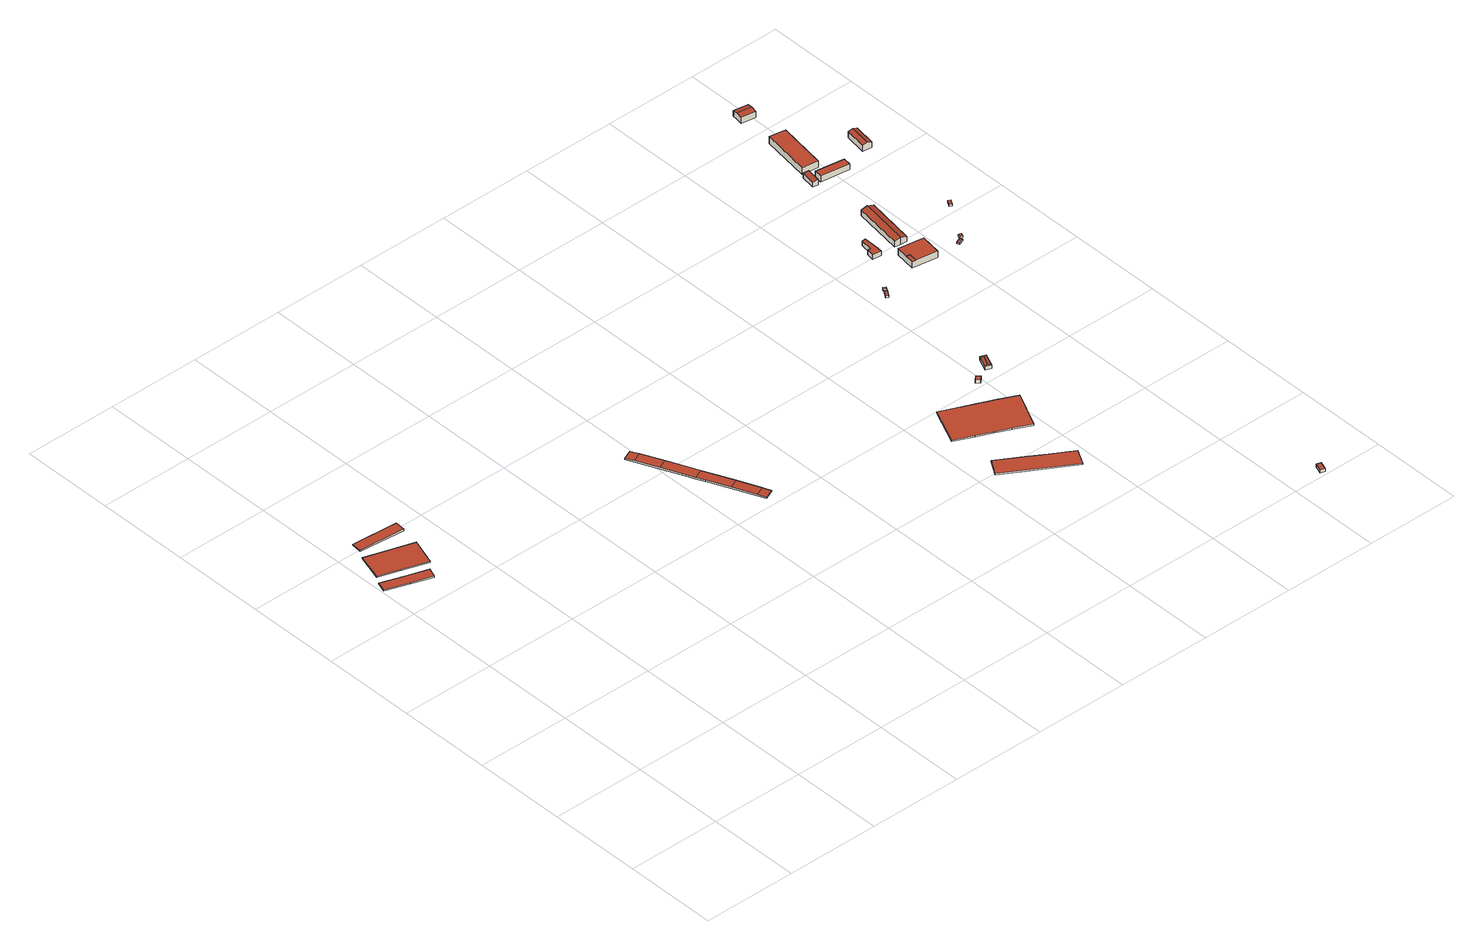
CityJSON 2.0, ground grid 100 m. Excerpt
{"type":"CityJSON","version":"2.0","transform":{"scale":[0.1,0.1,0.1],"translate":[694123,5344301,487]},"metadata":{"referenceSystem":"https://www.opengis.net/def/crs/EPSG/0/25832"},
"CityObjects":{
"building1":{"type":"Building","attributes":{"Gemeindeschluessel":"09162000","HoeheDach":"491.860","HoeheGrund":"486.380","Methode":"2000","NiedrigsteTraufeDesGebaeudes":"491.560","Geometrietyp2DReferenz":"3000","function":"53001_1800","roofType":"1000","measuredHeight":5.48},"geometry":[{"type":"Solid","lod":"2","boundaries":[[[[0,1,2,3,4,5]],[[3,2,6,7]],[[4,3,7,8]],[[9,8,7,6,10,11]],[[6,2,1,10]],[[4,8,9,5]],[[11,10,1,0]],[[9,11,0,5]]]],"semantics":{"surfaces":[{"type":"GroundSurface"},{"type":"WallSurface"},{"type":"RoofSurface","Dachneigung":"89.652","Dachorientierung":"289.114","Flaeche":"542.949","Z_MAX":"5.480","Z_MAX_ASL":"491.860","Z_MIN":"5.180","Z_MIN_ASL":"491.560"}],"values":[[0,1,1,2,1,1,1,1]]}}]},
"building2":{"type":"Building","attributes":{"Gemeindeschluessel":"09162000","HoeheDach":"492.200","HoeheGrund":"486.200","Methode":"2000","NiedrigsteTraufeDesGebaeudes":"492.000","Geometrietyp2DReferenz":"3000","function":"53001_1800","roofType":"1000","measuredHeight":6},"geometry":[{"type":"Solid","lod":"2","boundaries":[[[[12,13,14,15]],[[16,17,18,19]],[[14,17,16,15]],[[14,13,20,21,22,18,17]],[[22,21,23,24]],[[25,20,13,12]],[[21,20,25,23]],[[15,16,19,24,23,25,12]],[[18,22,24,19]]]],"semantics":{"surfaces":[{"type":"WallSurface"},{"type":"RoofSurface","Dachneigung":"89.783","Dachorientierung":"288.023","Flaeche":"1580.460","Z_MAX":"6.000","Z_MAX_ASL":"492.200","Z_MIN":"5.800","Z_MIN_ASL":"492.000"},{"type":"GroundSurface"}],"values":[[0,0,0,1,0,0,0,2,0]]}}]},
"building3":{"type":"Building","attributes":{"Gemeindeschluessel":"09162000","HoeheDach":"492.389","HoeheGrund":"486.450","Methode":"2000","NiedrigsteTraufeDesGebaeudes":"491.491","Geometrietyp2DReferenz":"3000","function":"53001_1800","roofType":"1000","measuredHeight":5.94},"geometry":[{"type":"Solid","lod":"2","boundaries":[[[[26,27,28,29]],[[30,31,32,33,34,35]],[[28,35,34,33,29]],[[28,27,30,35]],[[26,32,31,30,27]],[[26,29,33,32]]]],"semantics":{"surfaces":[{"type":"RoofSurface","Dachneigung":"88.947","Dachorientierung":"275.383","Flaeche":"537.613","Z_MAX":"5.939","Z_MAX_ASL":"492.389","Z_MIN":"5.041","Z_MIN_ASL":"491.491"},{"type":"GroundSurface"},{"type":"WallSurface"}],"values":[[0,1,2,2,2,2]]}}]},
"building4":{"type":"Building","attributes":{"Gemeindeschluessel":"09162000","HoeheDach":"501.470","HoeheGrund":"492.090","Methode":"2000","NiedrigsteTraufeDesGebaeudes":"500.672","Geometrietyp2DReferenz":"3000","function":"53001_1800","roofType":"3900","measuredHeight":9.38},"geometry":[{"type":"Solid","lod":"2","boundaries":[[[[36,37,38,39]],[[40,41,42,43]],[[44,45,46,47,48,49]],[[37,40,43,38]],[[50,51,52,53,54,55,56,44,49,57,58]],[[57,59,60,61,62,58]],[[62,63,50,58]],[[48,59,57,49]],[[54,41,40,37,36,45,44,56,55]],[[62,61,46,45,36,39,63]],[[47,46,61,60]],[[42,41,54,53]],[[50,63,39,38,43,42,53,52,51]],[[48,47,60,59]]]],"semantics":{"surfaces":[{"type":"RoofSurface","Dachneigung":"89.823","Dachorientierung":"336.161","Flaeche":"380.765","Z_MAX":"9.380","Z_MAX_ASL":"501.470","Z_MIN":"9.273","Z_MIN_ASL":"501.363"},{"type":"RoofSurface","Dachneigung":"87.530","Dachorientierung":"336.161","Flaeche":"101.570","Z_MAX":"8.980","Z_MAX_ASL":"501.070","Z_MIN":"8.582","Z_MIN_ASL":"500.672"},{"type":"WallSurface"},{"type":"RoofSurface","Dachneigung":"89.338","Dachorientierung":"336.161","Flaeche":"278.757","Z_MAX":"9.273","Z_MAX_ASL":"501.363","Z_MIN":"8.980","Z_MIN_ASL":"501.070"},{"type":"GroundSurface"},{"type":"RoofSurface","Dachneigung":"89.823","Dachorientierung":"156.161","Flaeche":"380.747","Z_MAX":"9.380","Z_MAX_ASL":"501.470","Z_MIN":"9.273","Z_MIN_ASL":"501.363"},{"type":"RoofSurface","Dachneigung":"89.338","Dachorientierung":"156.161","Flaeche":"278.741","Z_MAX":"9.273","Z_MAX_ASL":"501.363","Z_MIN":"8.980","Z_MIN_ASL":"501.070"},{"type":"RoofSurface","Dachneigung":"87.530","Dachorientierung":"156.161","Flaeche":"101.453","Z_MAX":"8.980","Z_MAX_ASL":"501.070","Z_MIN":"8.582","Z_MIN_ASL":"500.672"}],"values":[[0,1,2,3,4,2,2,2,2,5,6,2,2,7]]}}]},
"building5":{"type":"Building","attributes":{"Gemeindeschluessel":"09162000","HoeheDach":"496.722","HoeheGrund":"489.140","Methode":"2000","NiedrigsteTraufeDesGebaeudes":"496.120","Geometrietyp2DReferenz":"3000","function":"53001_1800","roofType":"1000","measuredHeight":7.58},"geometry":[{"type":"Solid","lod":"2","boundaries":[[[[64,65,66,67]],[[66,65,68,69]],[[70,71,72,73,74,75,76]],[[75,74,77,78]],[[71,70,76,75,78,79,67,66,69,72]],[[65,64,77,74,73,68]],[[64,67,79,78,77]],[[69,68,73,72]]]],"semantics":{"surfaces":[{"type":"WallSurface"},{"type":"GroundSurface"},{"type":"RoofSurface","Dachneigung":"89.566","Dachorientierung":"118.215","Flaeche":"1505.739","Z_MAX":"7.582","Z_MAX_ASL":"496.722","Z_MIN":"6.980","Z_MIN_ASL":"496.120"}],"values":[[0,0,0,0,1,2,0,0]]}}]},
"building6":{"type":"Building","attributes":{"Gemeindeschluessel":"09162000","HoeheDach":"496.553","HoeheGrund":"490.650","Methode":"2000","NiedrigsteTraufeDesGebaeudes":"495.950","Geometrietyp2DReferenz":"3000","function":"53001_1800","roofType":"1000","measuredHeight":5.9},"geometry":[{"type":"Solid","lod":"2","boundaries":[[[[80,81,82,83]],[[84,85,86,87]],[[88,89,90,91]],[[92,80,83,93]],[[94,87,86,91,90,95,96,97,98,93,83,82,99]],[[100,101,97,96]],[[102,92,93,98]],[[103,84,87,94]],[[94,99,104,103]],[[104,81,80,92,102,101,100,105,89,88,85,84,103]],[[89,105,95,90]],[[105,100,96,95]],[[101,102,98,97]],[[81,104,99,82]],[[85,88,91,86]]]],"semantics":{"surfaces":[{"type":"WallSurface"},{"type":"GroundSurface"},{"type":"RoofSurface","Dachneigung":"89.556","Dachorientierung":"294.234","Flaeche":"3319.117","Z_MAX":"5.903","Z_MAX_ASL":"496.553","Z_MIN":"5.300","Z_MIN_ASL":"495.950"}],"values":[[0,0,0,0,1,0,0,0,0,2,0,0,0,0,0]]}}]},
"building7":{"type":"Building","attributes":{"Gemeindeschluessel":"09162000","HoeheDach":"494.574","HoeheGrund":"491.140","Methode":"1000","NiedrigsteTraufeDesGebaeudes":"494.574","Geometrietyp2DReferenz":"3000","function":"31001_2000","roofType":"1000","measuredHeight":3.43},"geometry":[{"type":"Solid","lod":"2","boundaries":[[[[106,107,108,109]],[[110,111,107,106]],[[112,113,109,108]],[[113,110,106,109]],[[111,112,108,107]],[[111,110,113,112]]]],"semantics":{"surfaces":[{"type":"GroundSurface"},{"type":"WallSurface"},{"type":"RoofSurface","Dachneigung":"90.000","Dachorientierung":"-1.000","Flaeche":"28.405","Z_MAX":"3.434","Z_MAX_ASL":"494.574","Z_MIN":"3.434","Z_MIN_ASL":"494.574"}],"values":[[0,1,1,1,1,2]]}}]},
"building8":{"type":"Building","attributes":{"Gemeindeschluessel":"09162000","HoeheDach":"494.642","HoeheGrund":"490.020","Methode":"1000","NiedrigsteTraufeDesGebaeudes":"494.226","Geometrietyp2DReferenz":"3000","function":"31001_2000","roofType":"3200","measuredHeight":4.62},"geometry":[{"type":"Solid","lod":"2","boundaries":[[[[114,115,116,117]],[[118,119,120,121]],[[122,116,118,121]],[[123,114,117,122]],[[115,123,120,119]],[[116,115,119,118]],[[123,115,114]],[[123,122,121,120]],[[117,116,122]]]],"semantics":{"surfaces":[{"type":"RoofSurface","Dachneigung":"82.144","Dachorientierung":"293.696","Flaeche":"36.377","Z_MAX":"4.622","Z_MAX_ASL":"494.642","Z_MIN":"4.206","Z_MIN_ASL":"494.226"},{"type":"GroundSurface"},{"type":"WallSurface"},{"type":"RoofSurface","Dachneigung":"82.149","Dachorientierung":"113.703","Flaeche":"36.359","Z_MAX":"4.622","Z_MAX_ASL":"494.642","Z_MIN":"4.207","Z_MIN_ASL":"494.227"},{"type":"RoofSurface","Dachneigung":"82.140","Dachorientierung":"23.587","Flaeche":"9.155","Z_MAX":"4.622","Z_MAX_ASL":"494.642","Z_MIN":"4.206","Z_MIN_ASL":"494.226"},{"type":"RoofSurface","Dachneigung":"82.141","Dachorientierung":"203.689","Flaeche":"9.129","Z_MAX":"4.622","Z_MAX_ASL":"494.642","Z_MIN":"4.207","Z_MIN_ASL":"494.227"}],"values":[[0,1,2,3,2,2,4,2,5]]}}]},
"building9":{"type":"Building","attributes":{"Gemeindeschluessel":"09162000","HoeheDach":"494.300","HoeheGrund":"490.790","Methode":"1000","NiedrigsteTraufeDesGebaeudes":"494.300","Geometrietyp2DReferenz":"3000","function":"31001_2000","roofType":"1000","measuredHeight":3.51},"geometry":[{"type":"Solid","lod":"2","boundaries":[[[[124,125,126,127]],[[125,128,129,126]],[[130,124,127,131]],[[126,129,131,127]],[[128,130,131,129]],[[128,125,124,130]]]],"semantics":{"surfaces":[{"type":"WallSurface"},{"type":"GroundSurface"},{"type":"RoofSurface","Dachneigung":"90.000","Dachorientierung":"-1.000","Flaeche":"44.181","Z_MAX":"3.510","Z_MAX_ASL":"494.300","Z_MIN":"3.510","Z_MIN_ASL":"494.300"}],"values":[[0,0,0,1,0,2]]}}]},
"building10":{"type":"Building","attributes":{"Gemeindeschluessel":"09162000","HoeheDach":"492.680","HoeheGrund":"490.187","Methode":"2000","NiedrigsteTraufeDesGebaeudes":"492.680","Geometrietyp2DReferenz":"3000","function":"31001_2523","roofType":"1000","measuredHeight":2.49,"storeysAboveGround":1},"geometry":[{"type":"Solid","lod":"2","boundaries":[[[[132,133,134,135]],[[136,135,134,137]],[[138,132,135,136]],[[139,138,136,137]],[[133,139,137,134]],[[132,138,139,133]]]],"semantics":{"surfaces":[{"type":"WallSurface"},{"type":"GroundSurface"},{"type":"RoofSurface","Dachneigung":"90.000","Dachorientierung":"-1.000","Flaeche":"20.887","Z_MAX":"2.493","Z_MAX_ASL":"492.680","Z_MIN":"2.493","Z_MIN_ASL":"492.680"}],"values":[[0,1,0,0,0,2]]}}]},
"building11":{"type":"Building","attributes":{"Gemeindeschluessel":"09162000","HoeheDach":"492.440","HoeheGrund":"490.097","Methode":"2000","NiedrigsteTraufeDesGebaeudes":"492.440","Geometrietyp2DReferenz":"3000","function":"31001_2523","roofType":"1000","measuredHeight":2.34,"storeysAboveGround":1},"geometry":[{"type":"Solid","lod":"2","boundaries":[[[[140,141,142,143]],[[144,145,146,147]],[[146,145,140,143]],[[144,147,142,141]],[[147,146,143,142]],[[145,144,141,140]]]],"semantics":{"surfaces":[{"type":"GroundSurface"},{"type":"RoofSurface","Dachneigung":"90.000","Dachorientierung":"-1.000","Flaeche":"8.312","Z_MAX":"2.343","Z_MAX_ASL":"492.440","Z_MIN":"2.343","Z_MIN_ASL":"492.440"},{"type":"WallSurface"}],"values":[[0,1,2,2,2,2]]}}]},
"building12":{"type":"Building","attributes":{"Gemeindeschluessel":"09162000","HoeheDach":"495.140","HoeheGrund":"489.910","Methode":"2000","NiedrigsteTraufeDesGebaeudes":"495.140","Geometrietyp2DReferenz":"3000","function":"31001_2000","roofType":"1000","measuredHeight":5.23,"storeysAboveGround":1},"geometry":[{"type":"Solid","lod":"2","boundaries":[[[[148,149,150,151]],[[152,153,154,155,156,151,150,157,158]],[[159,160,155,154]],[[148,151,156,155,160]],[[149,161,157,150]],[[162,163,152,158]],[[163,164,153,152]],[[161,162,158,157]],[[164,159,154,153]],[[159,164,163,162,161,149,148,160]]]],"semantics":{"surfaces":[{"type":"WallSurface"},{"type":"GroundSurface"},{"type":"RoofSurface","Dachneigung":"90.000","Dachorientierung":"-1.000","Flaeche":"139.767","Z_MAX":"5.230","Z_MAX_ASL":"495.140","Z_MIN":"5.230","Z_MIN_ASL":"495.140"}],"values":[[0,1,0,0,0,0,0,0,0,2]]}}]},
"building13":{"type":"Building","attributes":{"Gemeindeschluessel":"09162000","HoeheDach":"497.270","HoeheGrund":"489.923","Methode":"2000","NiedrigsteTraufeDesGebaeudes":"496.620","Geometrietyp2DReferenz":"3000","function":"31001_2000","roofType":"1000","measuredHeight":7.35,"storeysAboveGround":2},"geometry":[{"type":"Solid","lod":"2","boundaries":[[[[165,166,167,168,169,170]],[[171,172,173,166,165,174]],[[175,173,172,176]],[[177,174,165,170]],[[168,167,175,176]],[[167,166,173,175]],[[178,169,168,176,172,171]],[[174,177,178,171]],[[170,169,178,177]]]],"semantics":{"surfaces":[{"type":"RoofSurface","Dachneigung":"90.000","Dachorientierung":"-1.000","Flaeche":"563.733","Z_MAX":"7.347","Z_MAX_ASL":"497.270","Z_MIN":"7.347","Z_MIN_ASL":"497.270"},{"type":"WallSurface"},{"type":"RoofSurface","Dachneigung":"90.000","Dachorientierung":"-1.000","Flaeche":"41.622","Z_MAX":"6.697","Z_MAX_ASL":"496.620","Z_MIN":"6.697","Z_MIN_ASL":"496.620"},{"type":"GroundSurface"}],"values":[[0,1,2,1,1,1,1,3,1]]}}]},
"building14":{"type":"Building","attributes":{"Gemeindeschluessel":"09162000","HoeheDach":"498.054","HoeheGrund":"490.090","Methode":"1000","NiedrigsteTraufeDesGebaeudes":"496.300","Geometrietyp2DReferenz":"3000","function":"31001_2000","roofType":"3100","measuredHeight":7.96,"storeysAboveGround":1},"address":[{"country":"Germany","locality":"München","thoroughfareName":"Werner-Heisenberg-Allee 62"}],"geometry":[{"type":"Solid","lod":"2","boundaries":[[[[179,180,181,182]],[[180,183,184,181]],[[185,186,187,188,189]],[[185,190,191,186]],[[190,179,182,191]],[[189,188,183,180]],[[190,185,189,180,179]],[[181,184,187,186,191,182]],[[183,188,187,184]]]],"semantics":{"surfaces":[{"type":"WallSurface"},{"type":"RoofSurface","Dachneigung":"75.212","Dachorientierung":"278.848","Flaeche":"370.304","Z_MAX":"7.964","Z_MAX_ASL":"498.054","Z_MIN":"6.210","Z_MIN_ASL":"496.300"},{"type":"RoofSurface","Dachneigung":"75.206","Dachorientierung":"98.848","Flaeche":"370.292","Z_MAX":"7.964","Z_MAX_ASL":"498.054","Z_MIN":"6.211","Z_MIN_ASL":"496.301"},{"type":"GroundSurface"}],"values":[[0,0,0,0,0,1,2,3,0]]}}]},
"building15":{"type":"Building","attributes":{"Gemeindeschluessel":"09162000","HoeheDach":"492.913","HoeheGrund":"490.830","Methode":"1000","NiedrigsteTraufeDesGebaeudes":"492.913","Geometrietyp2DReferenz":"3000","function":"31001_2000","roofType":"1000","measuredHeight":2.08},"geometry":[{"type":"Solid","lod":"2","boundaries":[[[[192,193,194,195]],[[196,197,192,195]],[[197,198,193,192]],[[198,199,194,193]],[[199,196,195,194]],[[198,197,196,199]]]],"semantics":{"surfaces":[{"type":"GroundSurface"},{"type":"WallSurface"},{"type":"RoofSurface","Dachneigung":"90.000","Dachorientierung":"-1.000","Flaeche":"17.868","Z_MAX":"2.083","Z_MAX_ASL":"492.913","Z_MIN":"2.083","Z_MIN_ASL":"492.913"}],"values":[[0,1,1,1,1,2]]}}]},
"building16":{"type":"Building","attributes":{"Gemeindeschluessel":"09162000","HoeheDach":"497.779","HoeheGrund":"491.640","Methode":"2000","NiedrigsteTraufeDesGebaeudes":"497.145","Geometrietyp2DReferenz":"3000","function":"31001_2000","roofType":"1000","measuredHeight":6.14,"storeysAboveGround":1},"geometry":[{"type":"Solid","lod":"2","boundaries":[[[[200,201,202,203]],[[204,205,202,201]],[[205,206,203,202]],[[207,204,201,200]],[[204,207,206,205]],[[206,207,200,203]]]],"semantics":{"surfaces":[{"type":"GroundSurface"},{"type":"WallSurface"},{"type":"RoofSurface","Dachneigung":"83.843","Dachorientierung":"278.851","Flaeche":"92.977","Z_MAX":"6.139","Z_MAX_ASL":"497.779","Z_MIN":"5.505","Z_MIN_ASL":"497.145"}],"values":[[0,1,1,1,2,1]]}}]},
"building17":{"type":"Building","attributes":{"Gemeindeschluessel":"09162000","HoeheDach":"492.880","HoeheGrund":"490.660","Methode":"2000","NiedrigsteTraufeDesGebaeudes":"492.880","Geometrietyp2DReferenz":"3000","function":"31001_2000","roofType":"1000","measuredHeight":2.22},"geometry":[{"type":"Solid","lod":"2","boundaries":[[[[208,209,210,211]],[[212,213,214,215]],[[211,210,215,214]],[[210,209,212,215]],[[209,208,213,212]],[[208,211,214,213]]]],"semantics":{"surfaces":[{"type":"RoofSurface","Dachneigung":"90.000","Dachorientierung":"-1.000","Flaeche":"10.348","Z_MAX":"2.220","Z_MAX_ASL":"492.880","Z_MIN":"2.220","Z_MIN_ASL":"492.880"},{"type":"GroundSurface"},{"type":"WallSurface"}],"values":[[0,1,2,2,2,2]]}}]},
"building18":{"type":"Building","attributes":{"Gemeindeschluessel":"09162000","HoeheDach":"500.479","HoeheGrund":"493.884","Methode":"2000","NiedrigsteTraufeDesGebaeudes":"500.479","Geometrietyp2DReferenz":"3000","function":"51009_1610","roofType":"1000","measuredHeight":6.59},"geometry":[{"type":"Solid","lod":"2","boundaries":[[[[216,217,218,219]],[[220,221,222,223]],[[222,219,218,223]],[[221,216,219,222]],[[216,221,220,217]],[[217,220,223,218]]]],"semantics":{"surfaces":[{"type":"WallSurface"},{"type":"GroundSurface"},{"type":"RoofSurface","Dachneigung":"90.000","Dachorientierung":"-1.000","Flaeche":"264.427","Z_MAX":"6.595","Z_MAX_ASL":"500.479","Z_MIN":"6.595","Z_MIN_ASL":"500.479"}],"values":[[0,0,1,0,2,0]]}}]},
"building19":{"type":"Building","attributes":{"Gemeindeschluessel":"09162000","HoeheDach":"501.412","HoeheGrund":"493.883","Methode":"2000","NiedrigsteTraufeDesGebaeudes":"501.412","Geometrietyp2DReferenz":"3000","function":"51009_1610","roofType":"1000","measuredHeight":7.53},"geometry":[{"type":"Solid","lod":"2","boundaries":[[[[224,225,226,227]],[[225,224,228,229]],[[227,226,230,231]],[[229,228,231,230]],[[226,225,229,230]],[[224,227,231,228]]]],"semantics":{"surfaces":[{"type":"RoofSurface","Dachneigung":"90.000","Dachorientierung":"-1.000","Flaeche":"932.089","Z_MAX":"7.529","Z_MAX_ASL":"501.412","Z_MIN":"7.529","Z_MIN_ASL":"501.412"},{"type":"WallSurface"},{"type":"GroundSurface"}],"values":[[0,1,1,2,1,1]]}}]},
"building20":{"type":"Building","attributes":{"Gemeindeschluessel":"09162000","HoeheDach":"492.680","HoeheGrund":"490.248","Methode":"2000","NiedrigsteTraufeDesGebaeudes":"492.680","Geometrietyp2DReferenz":"3000","function":"31001_2000","roofType":"1000","measuredHeight":2.43},"geometry":[{"type":"Solid","lod":"2","boundaries":[[[[232,233,234,235]],[[235,234,236,237]],[[238,239,237,236]],[[233,232,239,238]],[[234,233,238,236]],[[232,235,237,239]]]],"semantics":{"surfaces":[{"type":"RoofSurface","Dachneigung":"90.000","Dachorientierung":"-1.000","Flaeche":"17.736","Z_MAX":"2.432","Z_MAX_ASL":"492.680","Z_MIN":"2.432","Z_MIN_ASL":"492.680"},{"type":"WallSurface"},{"type":"GroundSurface"}],"values":[[0,1,2,1,1,1]]}}]},
"building21":{"type":"Building","attributes":{"Gemeindeschluessel":"09162000","HoeheDach":"501.785","HoeheGrund":"494.010","Methode":"1000","NiedrigsteTraufeDesGebaeudes":"500.492","Geometrietyp2DReferenz":"3000","function":"31001_2000","roofType":"3100","measuredHeight":7.78},"geometry":[{"type":"Solid","lod":"2","boundaries":[[[[240,241,242,243]],[[244,245,246,247]],[[248,249,241,240]],[[243,242,250,247,246,251]],[[243,251,246,245,248,240]],[[249,244,247,250,242,241]],[[245,244,249,248]]]],"semantics":{"surfaces":[{"type":"WallSurface"},{"type":"RoofSurface","Dachneigung":"78.505","Dachorientierung":"188.882","Flaeche":"100.869","Z_MAX":"7.775","Z_MAX_ASL":"501.785","Z_MIN":"6.484","Z_MIN_ASL":"500.494"},{"type":"GroundSurface"},{"type":"RoofSurface","Dachneigung":"78.501","Dachorientierung":"8.877","Flaeche":"100.832","Z_MAX":"7.775","Z_MAX_ASL":"501.785","Z_MIN":"6.482","Z_MIN_ASL":"500.492"}],"values":[[0,0,1,2,0,0,3]]}}]},
"building22":{"type":"Building","attributes":{"Gemeindeschluessel":"09162000","HoeheDach":"495.789","HoeheGrund":"487.880","Methode":"1000","NiedrigsteTraufeDesGebaeudes":"494.352","Geometrietyp2DReferenz":"3000","function":"31001_2000","roofType":"3100","measuredHeight":7.91,"storeysAboveGround":1},"geometry":[{"type":"Solid","lod":"2","boundaries":[[[[252,253,254,255]],[[256,257,255,254,258,259]],[[260,257,256,261]],[[254,253,262,258]],[[259,258,262,263,261,256]],[[260,252,255,257]],[[260,261,263,262,253,252]]]],"semantics":{"surfaces":[{"type":"RoofSurface","Dachneigung":"73.461","Dachorientierung":"278.953","Flaeche":"120.118","Z_MAX":"7.909","Z_MAX_ASL":"495.789","Z_MIN":"6.476","Z_MIN_ASL":"494.356"},{"type":"WallSurface"},{"type":"GroundSurface"},{"type":"RoofSurface","Dachneigung":"73.462","Dachorientierung":"98.956","Flaeche":"120.082","Z_MAX":"7.909","Z_MAX_ASL":"495.789","Z_MIN":"6.472","Z_MIN_ASL":"494.352"}],"values":[[0,1,1,1,2,3,1]]}}]}
},
"vertices":[
[246,4318,36],[4,4402,36],[40,4506,36],[282,4422,36],[507,4346,36],[471,4242,36],[40,4506,46],[282,4422,47],[507,4346,49],[471,4242,49],[4,4402,46],[246,4318,47],
[173,4869,40],[173,4869,50],[405,4795,51],[405,4795,40],[406,4795,40],[406,4795,51],[675,4707,52],[675,4707,40],[82,4583,50],[314,4509,51],[582,4422,52],[314,4509,40],[582,4422,40],[82,4583,40],
[726,5027,54],[240,5072,45],[229,4963,45],[716,4917,54],[240,5072,35],[466,5051,35],[726,5027,35],[716,4917,35],[456,4942,35],[229,4963,35],
[3163,3672,145],[3023,3989,144],[2923,3944,144],[3063,3628,145],[2921,4221,141],[2884,4305,137],[2783,4261,137],[2820,4176,141],[3202,3584,127],[3202,3584,144],[3304,3356,144],[3407,3125,141],[3444,3040,137],[3444,3040,127],[3102,3540,127],[3062,3630,127],[3021,3721,127],[2783,4261,127],[2884,4305,127],[3122,3766,127],[3162,3675,127],[3344,2996,127],[3102,3539,127],[3344,2996,137],[3306,3080,141],[3203,3312,144],[3102,3539,144],[3102,3540,144],
[5507,1896,95],[5663,1803,93],[5663,1803,81],[5507,1896,81],[5888,1668,91],[5888,1668,81],[5479,1692,81],[5634,1598,81],[5797,1500,81],[5797,1500,91],[5117,1910,97],[5117,1910,81],[5323,1786,81],[5213,2074,97],[5213,2074,81],[5351,1991,81],
[5691,2758,93],[5850,2685,94],[5850,2685,79],[5691,2758,79],[5849,2208,95],[5668,2295,94],[5668,2295,79],[5849,2208,79],[5512,2367,93],[5354,2438,91],[5354,2438,79],[5512,2367,79],[5689,2759,93],[5689,2759,79],[6036,2595,79],[5353,2438,79],[5153,2529,79],[5329,2921,79],[5530,2831,79],[5853,2683,79],[5153,2529,89],[5329,2921,89],[5530,2831,91],[6036,2595,96],[5853,2683,94],[5353,2438,91],
[5942,3080,41],[5979,3045,41],[5939,3005,41],[5903,3041,41],[5942,3080,76],[5979,3045,76],[5939,3005,76],[5903,3041,76],
[6176,3225,76],[6161,3265,72],[6101,3128,72],[6140,3143,76],[6101,3128,30],[6161,3265,30],[6216,3241,30],[6156,3104,30],[6156,3104,72],[6216,3241,72],
[7319,21,73],[7348,108,73],[7348,108,38],[7319,21,38],[7393,94,73],[7393,94,38],[7365,6,73],[7365,6,38],
[6199,4535,57],[6157,4469,57],[6157,4469,32],[6199,4535,32],[6177,4550,32],[6134,4483,32],[6177,4550,57],[6134,4483,57],
[6200,4593,31],[6226,4577,31],[6211,4554,31],[6185,4570,31],[6226,4577,54],[6200,4593,54],[6185,4570,54],[6211,4554,54],
[6524,5090,81],[6521,5013,81],[6521,5013,29],[6524,5090,29],[6434,5051,29],[6466,5050,29],[6487,5183,29],[6526,5183,29],[6525,5136,29],[6513,4960,29],[6422,4973,29],[6487,5183,81],[6526,5183,81],[6513,4960,81],[6422,4973,81],[6434,5051,81],[6466,5050,81],
[6634,4865,103],[6614,4738,103],[6658,4731,103],[6643,4637,103],[6868,4602,103],[6902,4823,103],[6600,4644,29],[6600,4644,96],[6614,4738,96],[6634,4865,29],[6658,4731,96],[6643,4637,96],[6902,4823,29],[6868,4602,29],
[6815,4951,93],[6750,4961,111],[6750,4961,31],[6815,4951,31],[6684,4971,93],[6684,4971,31],[6833,5494,110],[6833,5494,31],[6767,5504,31],[6767,5504,93],[6833,5494,111],[6898,5484,93],[6898,5484,31],
[7174,4645,38],[7185,4617,38],[7128,4597,38],[7118,4625,38],[7118,4625,59],[7174,4645,59],[7185,4617,59],[7128,4597,59],
[6730,6233,46],[6788,6224,46],[6764,6068,46],[6706,6077,46],[6788,6224,108],[6764,6068,108],[6706,6077,101],[6730,6233,101],
[7228,4687,59],[7199,4694,59],[7192,4660,59],[7221,4653,59],[7199,4694,37],[7228,4687,37],[7221,4653,37],[7192,4660,37],
[7110,6103,135],[7097,6019,135],[7097,6019,69],[7110,6103,69],[6789,6067,135],[6802,6150,135],[6802,6150,69],[6789,6067,69],
[6992,6755,144],[6819,6782,144],[6737,6256,144],[6910,6230,144],[6992,6755,69],[6819,6782,69],[6737,6256,69],[6910,6230,69],
[7485,5104,57],[7460,5119,57],[7430,5067,57],[7455,5052,57],[7430,5067,32],[7455,5052,32],[7460,5119,32],[7485,5104,32],
[6980,7134,135],[6826,7158,135],[6826,7158,70],[6980,7134,70],[6845,7284,135],[6999,7260,135],[6999,7260,70],[6845,7284,70],[6989,7197,148],[6836,7221,148],[6836,7221,70],[6989,7197,70],
[7497,6418,88],[7449,6426,74],[7412,6190,74],[7460,6183,88],[7507,6175,9],[7507,6175,74],[7412,6190,9],[7460,6183,9],[7545,6411,74],[7545,6411,9],[7449,6426,9],[7497,6418,9]
]}
